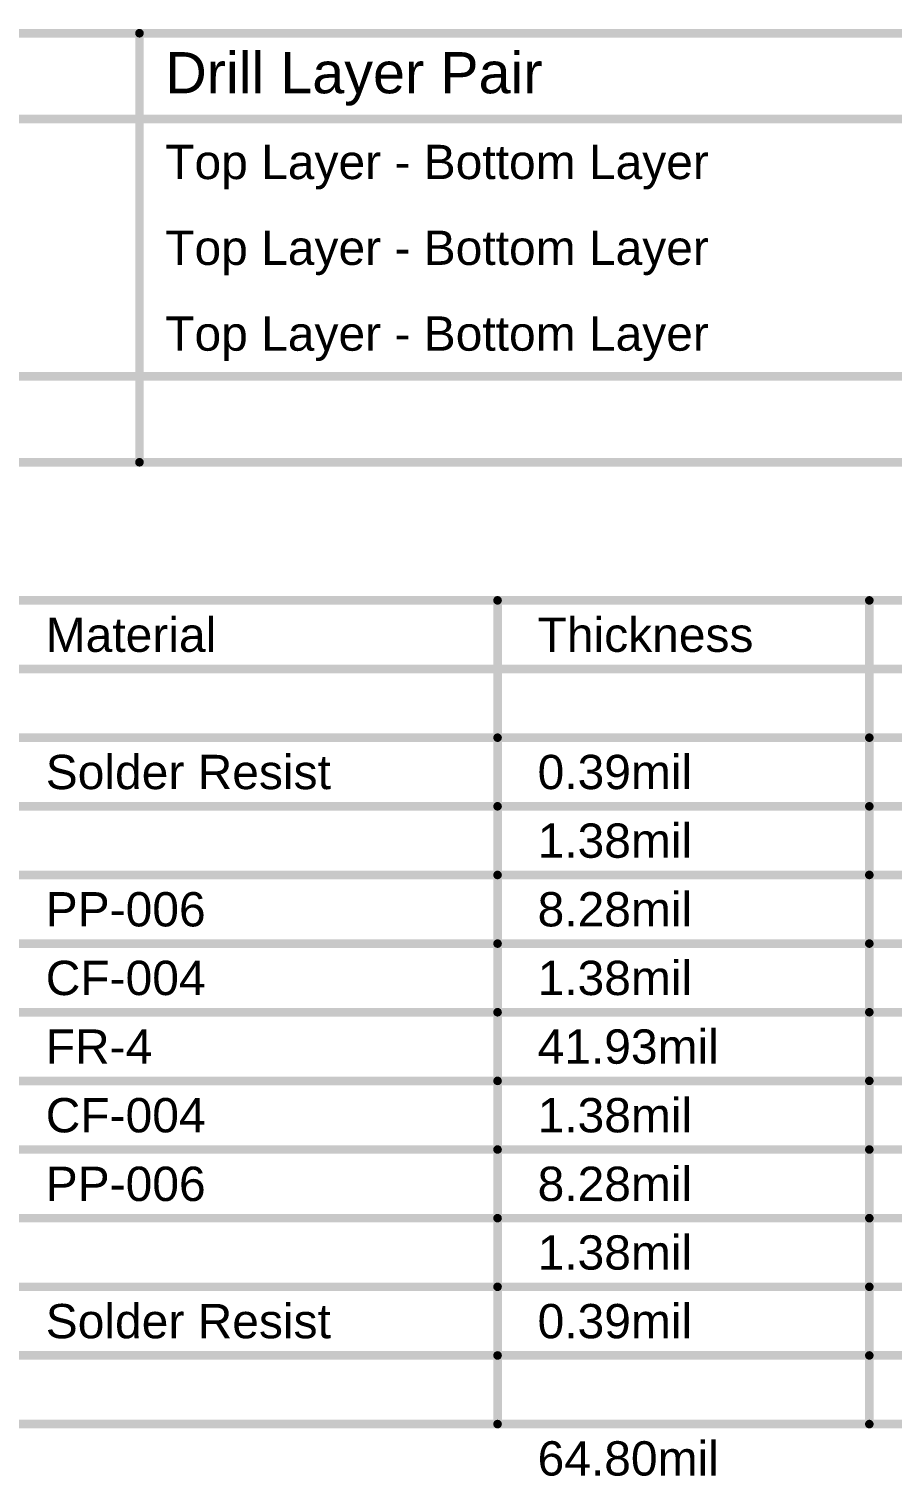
# Model space of a CAD drawing. Header units: inches. Extents: x 0 to 323, y -26 to 38.
# Drawn here: x 82.3 to 120.6, y -26 to 38.3 of the extents above; entities that cross this region are included whole.
import ezdxf

# ---------------------------------------------------------------- set-up
doc = ezdxf.new("R2010")
doc.units = ezdxf.units.IN
doc.layers.add('Drill Drawing', color=1, linetype='Continuous')
doc.layers.add('Fabrication', color=56, linetype='Continuous')
doc.styles.add('Arial', font='', dxfattribs={"height": 0.2})
doc.styles.get('Arial').set_extended_font_data('Arial')

msp = doc.modelspace()

# ---------------------------------------------------------------- linework, layer by layer
at = {"layer": 'Drill Drawing'}
for points in [[(0.064, 38.087, 0.381, 0.381, 0), (323.264, 38.087, 0.381, 0.381, 0)], [(87.188, 19.037, 0.381, 0.381, 0), (87.188, 38.087, 0.381, 0.381, 0)], [(0.064, 34.277, 0.381, 0.381, 0), (323.264, 34.277, 0.381, 0.381, 0)], [(0.064, 22.847, 0.381, 0.381, 0), (323.264, 22.847, 0.381, 0.381, 0)], [(0.064, 19.037, 0.381, 0.381, 0), (323.264, 19.037, 0.381, 0.381, 0)]]:
    msp.add_lwpolyline(points, format="xyseb", dxfattribs=at)
for points in [[(87.093, 38.087, 0.191, 0.191, 1), (87.283, 38.087, 0.191, 0.191, 1)], [(87.093, 19.037, 0.191, 0.191, 1), (87.283, 19.037, 0.191, 0.191, 1)]]:
    msp.add_lwpolyline(points, format="xyseb", close=True, dxfattribs=at)
at = {"layer": 'Fabrication'}
for points in [[(47.221, 12.903, 0.381, 0.381, 0), (162.506, 12.903, 0.381, 0.381, 0)], [(103.086, -23.673, 0.381, 0.381, 0), (103.086, 12.903, 0.381, 0.381, 0)], [(119.592, -23.673, 0.381, 0.381, 0), (119.592, 12.903, 0.381, 0.381, 0)], [(47.221, 9.855, 0.381, 0.381, 0), (162.506, 9.855, 0.381, 0.381, 0)], [(81.248, 6.807, 0.381, 0.381, 0), (103.086, 6.807, 0.381, 0.381, 0)], [(103.086, 6.807, 0.381, 0.381, 0), (119.592, 6.807, 0.381, 0.381, 0)], [(119.592, 6.807, 0.381, 0.381, 0), (134.066, 6.807, 0.381, 0.381, 0)], [(81.248, 3.759, 0.381, 0.381, 0), (103.086, 3.759, 0.381, 0.381, 0)], [(103.086, 3.759, 0.381, 0.381, 0), (119.592, 3.759, 0.381, 0.381, 0)], [(119.592, 3.759, 0.381, 0.381, 0), (134.066, 3.759, 0.381, 0.381, 0)], [(81.248, 0.711, 0.381, 0.381, 0), (103.086, 0.711, 0.381, 0.381, 0)], [(103.086, 0.711, 0.381, 0.381, 0), (119.592, 0.711, 0.381, 0.381, 0)], [(119.592, 0.711, 0.381, 0.381, 0), (134.066, 0.711, 0.381, 0.381, 0)], [(81.248, -2.337, 0.381, 0.381, 0), (103.086, -2.337, 0.381, 0.381, 0)], [(103.086, -2.337, 0.381, 0.381, 0), (119.592, -2.337, 0.381, 0.381, 0)], [(119.592, -2.337, 0.381, 0.381, 0), (134.066, -2.337, 0.381, 0.381, 0)], [(81.248, -5.385, 0.381, 0.381, 0), (103.086, -5.385, 0.381, 0.381, 0)], [(103.086, -5.385, 0.381, 0.381, 0), (119.592, -5.385, 0.381, 0.381, 0)], [(119.592, -5.385, 0.381, 0.381, 0), (134.066, -5.385, 0.381, 0.381, 0)], [(81.248, -8.433, 0.381, 0.381, 0), (103.086, -8.433, 0.381, 0.381, 0)], [(103.086, -8.433, 0.381, 0.381, 0), (119.592, -8.433, 0.381, 0.381, 0)], [(119.592, -8.433, 0.381, 0.381, 0), (134.066, -8.433, 0.381, 0.381, 0)], [(81.248, -11.481, 0.381, 0.381, 0), (103.086, -11.481, 0.381, 0.381, 0)], [(103.086, -11.481, 0.381, 0.381, 0), (119.592, -11.481, 0.381, 0.381, 0)], [(119.592, -11.481, 0.381, 0.381, 0), (134.066, -11.481, 0.381, 0.381, 0)], [(81.248, -14.529, 0.381, 0.381, 0), (103.086, -14.529, 0.381, 0.381, 0)], [(103.086, -14.529, 0.381, 0.381, 0), (119.592, -14.529, 0.381, 0.381, 0)], [(119.592, -14.529, 0.381, 0.381, 0), (134.066, -14.529, 0.381, 0.381, 0)], [(81.248, -17.577, 0.381, 0.381, 0), (103.086, -17.577, 0.381, 0.381, 0)], [(103.086, -17.577, 0.381, 0.381, 0), (119.592, -17.577, 0.381, 0.381, 0)], [(119.592, -17.577, 0.381, 0.381, 0), (134.066, -17.577, 0.381, 0.381, 0)], [(81.248, -20.625, 0.381, 0.381, 0), (103.086, -20.625, 0.381, 0.381, 0)], [(103.086, -20.625, 0.381, 0.381, 0), (119.592, -20.625, 0.381, 0.381, 0)], [(119.592, -20.625, 0.381, 0.381, 0), (134.066, -20.625, 0.381, 0.381, 0)], [(81.248, -23.673, 0.381, 0.381, 0), (103.086, -23.673, 0.381, 0.381, 0)], [(103.086, -23.673, 0.381, 0.381, 0), (119.592, -23.673, 0.381, 0.381, 0)], [(119.592, -23.673, 0.381, 0.381, 0), (134.066, -23.673, 0.381, 0.381, 0)]]:
    msp.add_lwpolyline(points, format="xyseb", dxfattribs=at)
for points in [[(102.991, 12.903, 0.191, 0.191, 1), (103.181, 12.903, 0.191, 0.191, 1)], [(119.497, 12.903, 0.191, 0.191, 1), (119.687, 12.903, 0.191, 0.191, 1)], [(102.991, 6.807, 0.191, 0.191, 1), (103.181, 6.807, 0.191, 0.191, 1)], [(102.991, 6.807, 0.191, 0.191, 1), (103.181, 6.807, 0.191, 0.191, 1)], [(119.497, 6.807, 0.191, 0.191, 1), (119.687, 6.807, 0.191, 0.191, 1)], [(119.497, 6.807, 0.191, 0.191, 1), (119.687, 6.807, 0.191, 0.191, 1)], [(102.991, 3.759, 0.191, 0.191, 1), (103.181, 3.759, 0.191, 0.191, 1)], [(102.991, 3.759, 0.191, 0.191, 1), (103.181, 3.759, 0.191, 0.191, 1)], [(119.497, 3.759, 0.191, 0.191, 1), (119.687, 3.759, 0.191, 0.191, 1)], [(119.497, 3.759, 0.191, 0.191, 1), (119.687, 3.759, 0.191, 0.191, 1)], [(102.991, 0.711, 0.191, 0.191, 1), (103.181, 0.711, 0.191, 0.191, 1)], [(102.991, 0.711, 0.191, 0.191, 1), (103.181, 0.711, 0.191, 0.191, 1)], [(119.497, 0.711, 0.191, 0.191, 1), (119.687, 0.711, 0.191, 0.191, 1)], [(119.497, 0.711, 0.191, 0.191, 1), (119.687, 0.711, 0.191, 0.191, 1)], [(102.991, -2.337, 0.191, 0.191, 1), (103.181, -2.337, 0.191, 0.191, 1)], [(102.991, -2.337, 0.191, 0.191, 1), (103.181, -2.337, 0.191, 0.191, 1)], [(119.497, -2.337, 0.191, 0.191, 1), (119.687, -2.337, 0.191, 0.191, 1)], [(119.497, -2.337, 0.191, 0.191, 1), (119.687, -2.337, 0.191, 0.191, 1)], [(102.991, -5.385, 0.191, 0.191, 1), (103.181, -5.385, 0.191, 0.191, 1)], [(102.991, -5.385, 0.191, 0.191, 1), (103.181, -5.385, 0.191, 0.191, 1)], [(119.497, -5.385, 0.191, 0.191, 1), (119.687, -5.385, 0.191, 0.191, 1)], [(119.497, -5.385, 0.191, 0.191, 1), (119.687, -5.385, 0.191, 0.191, 1)], [(102.991, -8.433, 0.191, 0.191, 1), (103.181, -8.433, 0.191, 0.191, 1)], [(102.991, -8.433, 0.191, 0.191, 1), (103.181, -8.433, 0.191, 0.191, 1)], [(119.497, -8.433, 0.191, 0.191, 1), (119.687, -8.433, 0.191, 0.191, 1)], [(119.497, -8.433, 0.191, 0.191, 1), (119.687, -8.433, 0.191, 0.191, 1)], [(102.991, -11.481, 0.191, 0.191, 1), (103.181, -11.481, 0.191, 0.191, 1)], [(102.991, -11.481, 0.191, 0.191, 1), (103.181, -11.481, 0.191, 0.191, 1)], [(119.497, -11.481, 0.191, 0.191, 1), (119.687, -11.481, 0.191, 0.191, 1)], [(119.497, -11.481, 0.191, 0.191, 1), (119.687, -11.481, 0.191, 0.191, 1)], [(102.991, -14.529, 0.191, 0.191, 1), (103.181, -14.529, 0.191, 0.191, 1)], [(102.991, -14.529, 0.191, 0.191, 1), (103.181, -14.529, 0.191, 0.191, 1)], [(119.497, -14.529, 0.191, 0.191, 1), (119.687, -14.529, 0.191, 0.191, 1)], [(119.497, -14.529, 0.191, 0.191, 1), (119.687, -14.529, 0.191, 0.191, 1)], [(102.991, -17.577, 0.191, 0.191, 1), (103.181, -17.577, 0.191, 0.191, 1)], [(102.991, -17.577, 0.191, 0.191, 1), (103.181, -17.577, 0.191, 0.191, 1)], [(119.497, -17.577, 0.191, 0.191, 1), (119.687, -17.577, 0.191, 0.191, 1)], [(119.497, -17.577, 0.191, 0.191, 1), (119.687, -17.577, 0.191, 0.191, 1)], [(102.991, -20.625, 0.191, 0.191, 1), (103.181, -20.625, 0.191, 0.191, 1)], [(102.991, -20.625, 0.191, 0.191, 1), (103.181, -20.625, 0.191, 0.191, 1)], [(119.497, -20.625, 0.191, 0.191, 1), (119.687, -20.625, 0.191, 0.191, 1)], [(119.497, -20.625, 0.191, 0.191, 1), (119.687, -20.625, 0.191, 0.191, 1)], [(102.991, -23.673, 0.191, 0.191, 1), (103.181, -23.673, 0.191, 0.191, 1)], [(102.991, -23.673, 0.191, 0.191, 1), (103.181, -23.673, 0.191, 0.191, 1)], [(102.991, -23.673, 0.191, 0.191, 1), (103.181, -23.673, 0.191, 0.191, 1)], [(119.497, -23.673, 0.191, 0.191, 1), (119.687, -23.673, 0.191, 0.191, 1)], [(119.497, -23.673, 0.191, 0.191, 1), (119.687, -23.673, 0.191, 0.191, 1)], [(119.497, -23.673, 0.191, 0.191, 1), (119.687, -23.673, 0.191, 0.191, 1)]]:
    msp.add_lwpolyline(points, format="xyseb", close=True, dxfattribs=at)

# ---------------------------------------------------------------- texts
at = {"layer": 'Drill Drawing', "style": 'Arial'}
for s, height, p in [('Drill Layer Pair', 1.8288, (88.331, 35.42)), ('Top Layer - Bottom Layer', 1.524, (88.331, 31.61)), ('Top Layer - Bottom Layer', 1.524, (88.331, 27.8)), ('Top Layer - Bottom Layer', 1.524, (88.331, 23.99))]:
    msp.add_text(s, height=height, dxfattribs=at).set_placement(p)
at = {"layer": 'Fabrication', "style": 'Arial'}
for s, p in [('Material', (83.026, 10.617)), ('Thickness', (104.864, 10.617)), ('Solder Resist', (83.026, 4.521)), ('0.39mil', (104.864, 4.521)), ('1.38mil', (104.864, 1.473)), ('8.28mil', (104.864, -1.575)), ('PP-006', (83.026, -1.575)), ('CF-004', (83.026, -4.623)), ('1.38mil', (104.864, -4.623)), ('FR-4', (83.026, -7.671)), ('41.93mil', (104.864, -7.671)), ('CF-004', (83.026, -10.719)), ('1.38mil', (104.864, -10.719)), ('8.28mil', (104.864, -13.767)), ('PP-006', (83.026, -13.767)), ('1.38mil', (104.864, -16.815)), ('Solder Resist', (83.026, -19.863)), ('0.39mil', (104.864, -19.863)), ('64.80mil', (104.864, -25.959))]:
    msp.add_text(s, height=1.524, dxfattribs=at).set_placement(p)

doc.saveas('drawing.dxf')
